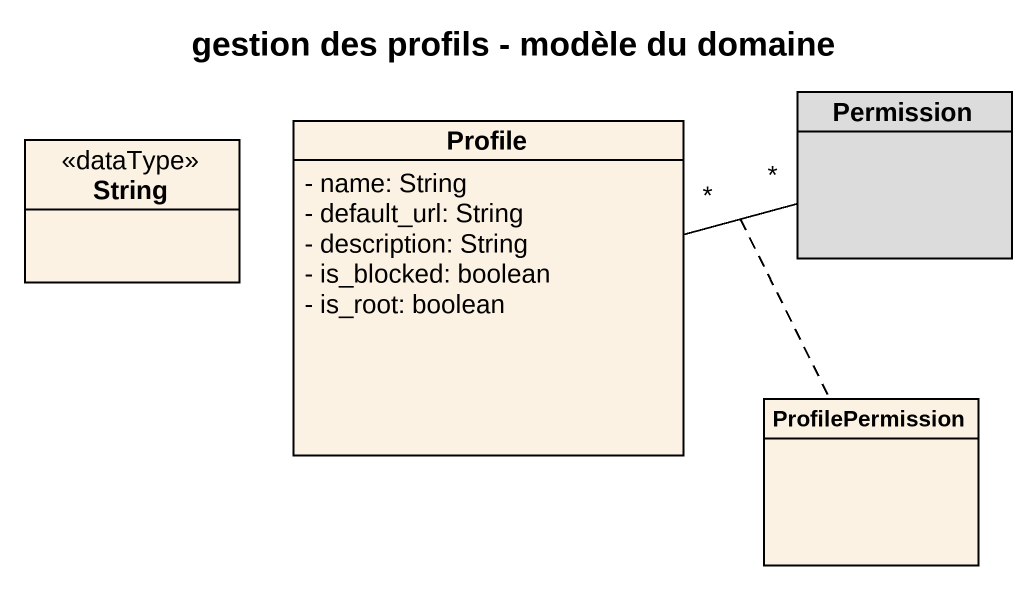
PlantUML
@startuml
title gestion des profils - modèle du domaine
hide circle
hide empty members
skinparam classAttributeIconSize 0
class Profile {
  - name: String
  - default_url: String
  - description: String
  - is_blocked: boolean
  - is_root: boolean
}
class Permission #DCDCDC
class String <<dataType>>
class ProfilePermission
Profile "*" -right- "*" Permission
(Profile, Permission) .. ProfilePermission
@enduml
